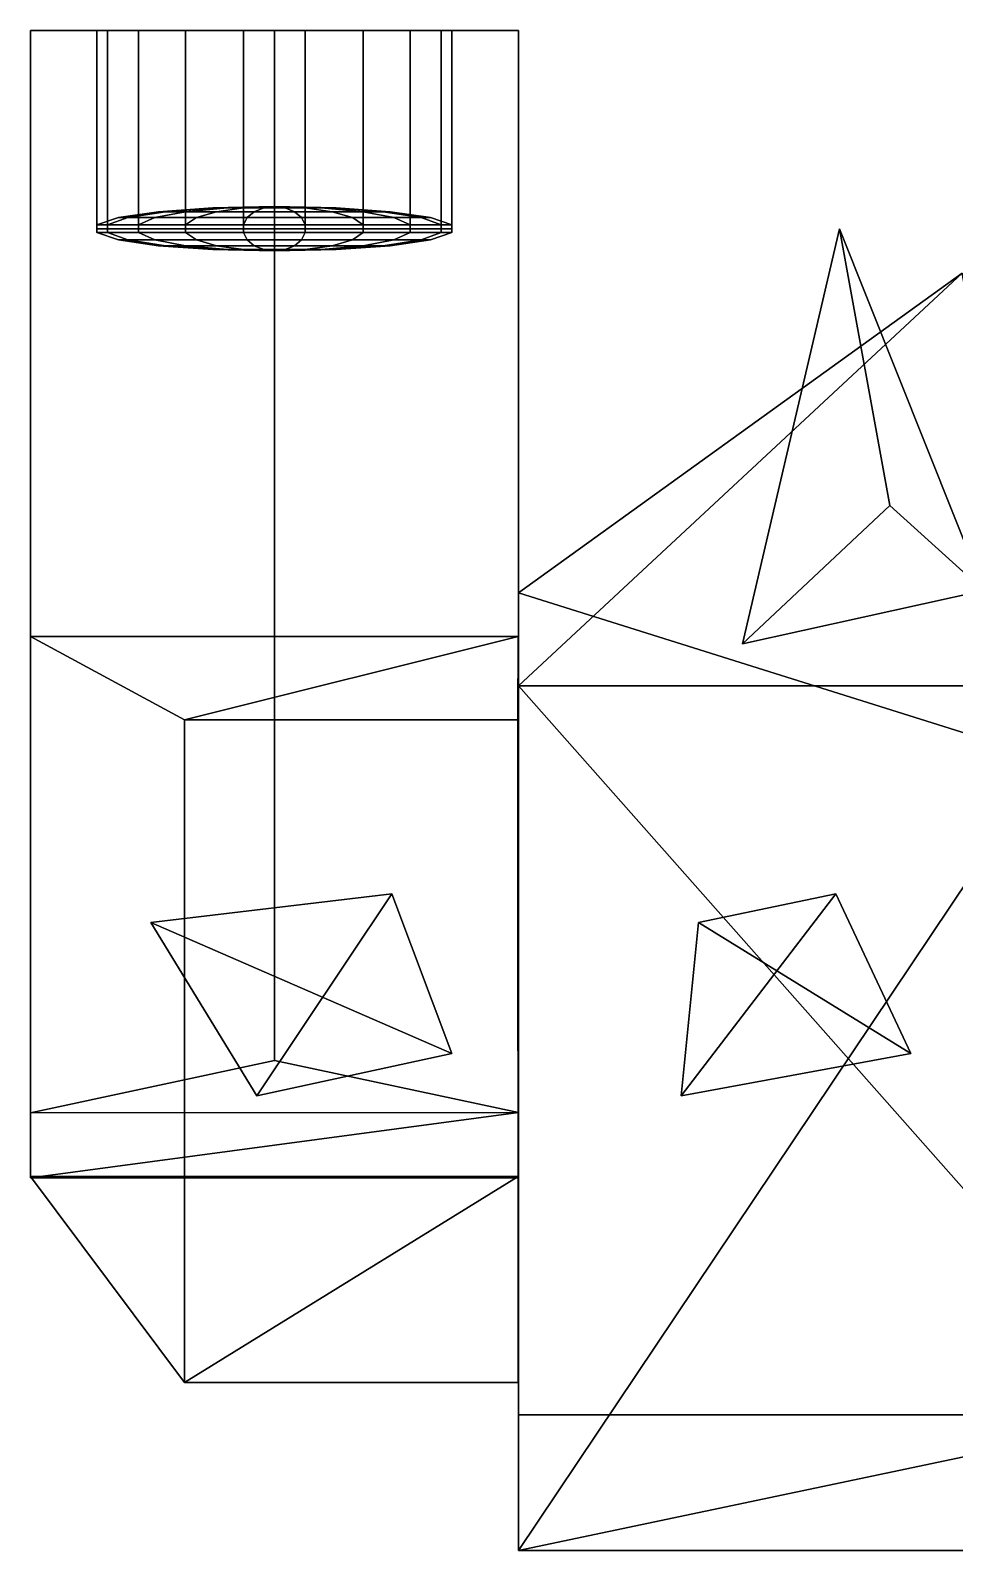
# Model space of a CAD drawing. Extents: x -18.6 to 18.6, y -8.6 to 11.9.
# Drawn here: x -18.59 to -6.1, y -8.63 to 11.91 of the extents above; entities that cross this region are included whole.
import ezdxf

# ---------------------------------------------------------------- set-up
doc = ezdxf.new("R2010")
doc.units = 0
for name, color, linetype in [('Cube3001', 15, 'CONTINUOUS'), ('Cube4', 15, 'CONTINUOUS'), ('Cylinder1001', 15, 'CONTINUOUS'), ('NoName6002', 15, 'CONTINUOUS'), ('NoName8', 15, 'CONTINUOUS'), ('NoName9', 15, 'CONTINUOUS'), ('Sphere001', 15, 'CONTINUOUS')]:
    doc.layers.add(name, color=color, linetype=linetype)

msp = doc.modelspace()

# ---------------------------------------------------------------- linework, layer by layer
at = {"layer": 'Cube3001', "color": 0}
for points in [[(-12.000249, 3.720139, -5.338679), (-18.593229, 3.720342, -5.338006), (-18.592802, -3.577028, -5.337899), (-11.999601, -3.577291, -5.339103)], [(-18.593229, 3.720342, -5.338006), (-12.000249, 3.720139, -5.338679), (-16.511475, 2.596646, 3.235602)], [(-16.511475, 2.596646, 3.235602), (-16.511242, -6.359222, 3.235739), (-18.592802, -3.577028, -5.337899), (-18.593229, 3.720342, -5.338006)], [(-12.001466, 2.596615, 7.01994), (-16.511475, 2.596646, 3.235602), (-12.000249, 3.720139, -5.338679)], [(-12.001134, -6.359218, 7.020248), (-12.001466, 2.596615, 7.01994), (-12.000249, 3.720139, -5.338679), (-11.999601, -3.577291, -5.339103)], [(-12.001134, -6.359218, 7.020248), (-16.511242, -6.359222, 3.235739), (-16.511475, 2.596646, 3.235602), (-12.001466, 2.596615, 7.01994)], [(-11.999601, -3.577291, -5.339103), (-18.592802, -3.577028, -5.337899), (-16.511242, -6.359222, 3.235739)], [(-16.511242, -6.359222, 3.235739), (-12.001134, -6.359218, 7.020248), (-11.999601, -3.577291, -5.339103)]]:
    msp.add_3dface(points, dxfattribs=at)
at = {"layer": 'Cube4', "color": 1}
for points in [[(-4.822488, 2.057354, -9.908897), (-5.998119, 8.631292, -0.119967), (-11.996239, 4.312647, -0.119967)], [(-5.998119, 8.631292, -0.119967), (-3.274973, 3.053042, 9.90889), (-11.996239, 3.053042, 7.029792)], [(-11.996239, 3.053042, 7.029792), (-11.996239, 4.312647, -0.119967), (-5.998119, 8.631292, -0.119967)]]:
    msp.add_3dface(points, dxfattribs=at)
at = {"layer": 'Cube4', "color": 0}
for points in [[(-11.996239, 3.053042, 7.029792), (-11.996239, -6.79587, 5.458285), (-11.996239, -8.631294, -1.25961), (-11.996239, 4.312647, -0.119967)], [(-11.996239, 4.312647, -0.119967), (-11.996239, -8.631294, -1.25961), (-4.822488, 2.057354, -9.908897)], [(-11.996239, -6.79587, 5.458285), (-11.996239, 3.053042, 7.029792), (-3.274973, -6.79587, 9.90889)], [(-3.274973, 3.053042, 9.90889), (-3.274973, -6.79587, 9.90889), (-11.996239, 3.053042, 7.029792)], [(-4.822488, 2.057354, -9.908897), (-11.996239, -8.631294, -1.25961), (11.996239, -8.631294, -1.25961), (4.822488, 2.057354, -9.908897)], [(3.274973, -6.79587, 9.90889), (11.996239, -8.631294, -1.25961), (-11.996239, -8.631294, -1.25961), (-3.274973, -6.79587, 9.90889)], [(-11.996239, -6.79587, 5.458285), (-3.274973, -6.79587, 9.90889), (-11.996239, -8.631294, -1.25961)]]:
    msp.add_3dface(points, dxfattribs=at)
at = {"layer": 'Cylinder1001', "color": 0}
for points in [[(-18.594202, -3.592879, -5.3383), (-18.594206, -2.713828, -8.369141), (-18.594206, 11.910823, -9.255894), (-18.594179, 11.910843, -5.338279)], [(-18.594206, 11.910823, -9.255894), (-17.549768, 11.910811, -9.05067), (-18.594179, 11.910843, -5.338279)], [(-18.594206, -2.713828, -8.369141), (-15.295505, -2.008295, -10.801717), (-15.295297, 11.910769, -11.888871), (-18.594206, 11.910823, -9.255894)], [(-17.133142, 11.910807, -9.783417), (-17.549768, 11.910811, -9.05067), (-18.594206, 11.910823, -9.255894)], [(-16.494837, 11.910801, -10.327282), (-17.133142, 11.910807, -9.783417), (-18.594206, 11.910823, -9.255894)], [(-15.295297, 11.910769, -11.888871), (-16.494837, 11.910801, -10.327282), (-18.594206, 11.910823, -9.255894)], [(-11.996258, -3.592879, -5.338282), (-18.594202, -3.592879, -5.3383), (-18.594179, 11.910843, -5.338279), (-11.996243, 11.910843, -5.338277)], [(-18.594179, 11.910843, -5.338279), (-15.711837, 11.910841, -5.818172), (-11.996243, 11.910843, -5.338277)], [(-16.494837, 11.910839, -6.107557), (-15.711837, 11.910841, -5.818172), (-18.594179, 11.910843, -5.338279)], [(-17.133142, 11.910833, -6.651422), (-16.494837, 11.910839, -6.107557), (-18.594179, 11.910843, -5.338279)], [(-17.549768, 11.910827, -7.38417), (-17.133142, 11.910833, -6.651422), (-18.594179, 11.910843, -5.338279)], [(-17.69446, 11.910819, -8.21742), (-17.549768, 11.910827, -7.38417), (-18.594179, 11.910843, -5.338279)], [(-17.549768, 11.910811, -9.05067), (-17.69446, 11.910819, -8.21742), (-18.594179, 11.910843, -5.338279)], [(-15.295297, 11.910769, -11.888871), (-15.711837, 11.910799, -10.616667), (-16.494837, 11.910801, -10.327282)], [(-15.711837, 11.910841, -5.818172), (-14.878586, 11.910841, -5.818172), (-11.996243, 11.910843, -5.338277)], [(-15.295297, 11.910769, -11.888871), (-14.878586, 11.910799, -10.616666), (-15.711837, 11.910799, -10.616667)], [(-15.295505, -2.008295, -10.801717), (-11.996276, -2.713456, -8.370402), (-11.996256, 11.910823, -9.255862), (-15.295297, 11.910769, -11.888871)], [(-15.295297, 11.910769, -11.888871), (-11.996256, 11.910823, -9.255862), (-14.095587, 11.910801, -10.327281)], [(-15.295297, 11.910769, -11.888871), (-14.095587, 11.910801, -10.327281), (-14.878586, 11.910799, -10.616666)], [(-14.095587, 11.910839, -6.107556), (-11.996243, 11.910843, -5.338277), (-14.878586, 11.910841, -5.818172)], [(-13.45728, 11.910833, -6.651421), (-11.996243, 11.910843, -5.338277), (-14.095587, 11.910839, -6.107556)], [(-14.095587, 11.910801, -10.327281), (-11.996256, 11.910823, -9.255862), (-13.45728, 11.910807, -9.783416)], [(-13.040654, 11.910829, -7.384168), (-11.996243, 11.910843, -5.338277), (-13.45728, 11.910833, -6.651421)], [(-13.45728, 11.910807, -9.783416), (-11.996256, 11.910823, -9.255862), (-13.040654, 11.910811, -9.050668)], [(-12.895962, 11.910819, -8.217418), (-11.996243, 11.910843, -5.338277), (-13.040654, 11.910829, -7.384168)], [(-13.040654, 11.910811, -9.050668), (-11.996256, 11.910823, -9.255862), (-12.895962, 11.910819, -8.217418)], [(-11.996256, 11.910823, -9.255862), (-11.996243, 11.910843, -5.338277), (-12.895962, 11.910819, -8.217418)], [(-11.996276, -2.713456, -8.370402), (-11.996258, -3.592879, -5.338282), (-11.996243, 11.910843, -5.338277), (-11.996256, 11.910823, -9.255862)], [(-17.694565, 9.231086, -8.217485), (-13.040729, 9.231082, -9.050671), (-17.549866, 9.231088, -7.384243)], [(-13.457362, 9.231078, -9.783415), (-13.040729, 9.231082, -9.050671), (-17.694565, 9.231086, -8.217485)], [(-17.54987, 9.231082, -9.050728), (-13.457362, 9.231078, -9.783415), (-17.694565, 9.231086, -8.217485)], [(-14.09567, 9.231078, -10.32728), (-13.457362, 9.231078, -9.783415), (-17.54987, 9.231082, -9.050728)], [(-17.133244, 9.231078, -9.783457), (-14.09567, 9.231078, -10.32728), (-17.54987, 9.231082, -9.050728)], [(-17.549866, 9.231088, -7.384243), (-12.896039, 9.231086, -8.217428), (-17.133242, 9.23109, -6.651498)], [(-13.040729, 9.231082, -9.050671), (-12.896039, 9.231086, -8.217428), (-17.549866, 9.231088, -7.384243)], [(-14.878675, 9.231076, -10.616673), (-14.09567, 9.231078, -10.32728), (-17.133244, 9.231078, -9.783457)], [(-16.494934, 9.231078, -10.327304), (-14.878675, 9.231076, -10.616673), (-17.133244, 9.231078, -9.783457)], [(-17.133242, 9.23109, -6.651498), (-13.040726, 9.231088, -7.38419), (-16.494925, 9.23109, -6.107633)], [(-12.896039, 9.231086, -8.217428), (-13.040726, 9.231088, -7.38419), (-17.133242, 9.23109, -6.651498)], [(-15.711934, 9.231076, -10.616689), (-14.878675, 9.231076, -10.616673), (-16.494934, 9.231078, -10.327304)], [(-16.494925, 9.23109, -6.107633), (-13.457356, 9.23109, -6.651459), (-15.711925, 9.23109, -5.818243)], [(-13.040726, 9.231088, -7.38419), (-13.457356, 9.23109, -6.651459), (-16.494925, 9.23109, -6.107633)], [(-15.711925, 9.23109, -5.818243), (-14.095664, 9.23109, -6.107603), (-14.87867, 9.23109, -5.818235)], [(-13.457356, 9.23109, -6.651459), (-14.095664, 9.23109, -6.107603), (-15.711925, 9.23109, -5.818243)], [(-15.295505, -2.008295, -10.801717), (-18.594206, -2.713828, -8.369141), (-11.996276, -2.713456, -8.370402)], [(-18.594206, -2.713828, -8.369141), (-18.594202, -3.592879, -5.3383), (-11.996276, -2.713456, -8.370402)], [(-11.996276, -2.713456, -8.370402), (-18.594202, -3.592879, -5.3383), (-11.996258, -3.592879, -5.338282)]]:
    msp.add_3dface(points, dxfattribs=at)
at = {"layer": 'Cylinder1001', "color": 1}
for points in [[(-17.549768, 11.910827, -7.38417), (-17.69446, 11.910819, -8.21742), (-17.694565, 9.231086, -8.217485), (-17.549866, 9.231088, -7.384243)], [(-17.69446, 11.910819, -8.21742), (-17.549768, 11.910811, -9.05067), (-17.54987, 9.231082, -9.050728), (-17.694565, 9.231086, -8.217485)], [(-17.549768, 11.910811, -9.05067), (-17.133142, 11.910807, -9.783417), (-17.133244, 9.231078, -9.783457), (-17.54987, 9.231082, -9.050728)], [(-17.133142, 11.910833, -6.651422), (-17.549768, 11.910827, -7.38417), (-17.549866, 9.231088, -7.384243), (-17.133242, 9.23109, -6.651498)], [(-17.133142, 11.910807, -9.783417), (-16.494837, 11.910801, -10.327282), (-16.494934, 9.231078, -10.327304), (-17.133244, 9.231078, -9.783457)], [(-16.494837, 11.910839, -6.107557), (-17.133142, 11.910833, -6.651422), (-17.133242, 9.23109, -6.651498), (-16.494925, 9.23109, -6.107633)], [(-16.494837, 11.910801, -10.327282), (-15.711837, 11.910799, -10.616667), (-15.711934, 9.231076, -10.616689), (-16.494934, 9.231078, -10.327304)], [(-15.711837, 11.910841, -5.818172), (-16.494837, 11.910839, -6.107557), (-16.494925, 9.23109, -6.107633), (-15.711925, 9.23109, -5.818243)], [(-15.711837, 11.910799, -10.616667), (-14.878586, 11.910799, -10.616666), (-14.878675, 9.231076, -10.616673), (-15.711934, 9.231076, -10.616689)], [(-14.878586, 11.910841, -5.818172), (-15.711837, 11.910841, -5.818172), (-15.711925, 9.23109, -5.818243), (-14.87867, 9.23109, -5.818235)], [(-14.878586, 11.910799, -10.616666), (-14.095587, 11.910801, -10.327281), (-14.09567, 9.231078, -10.32728), (-14.878675, 9.231076, -10.616673)], [(-14.095587, 11.910839, -6.107556), (-14.878586, 11.910841, -5.818172), (-14.87867, 9.23109, -5.818235), (-14.095664, 9.23109, -6.107603)], [(-14.095587, 11.910801, -10.327281), (-13.45728, 11.910807, -9.783416), (-13.457362, 9.231078, -9.783415), (-14.09567, 9.231078, -10.32728)], [(-13.45728, 11.910833, -6.651421), (-14.095587, 11.910839, -6.107556), (-14.095664, 9.23109, -6.107603), (-13.457356, 9.23109, -6.651459)], [(-13.45728, 11.910807, -9.783416), (-13.040654, 11.910811, -9.050668), (-13.040729, 9.231082, -9.050671), (-13.457362, 9.231078, -9.783415)], [(-13.040654, 11.910829, -7.384168), (-13.45728, 11.910833, -6.651421), (-13.457356, 9.23109, -6.651459), (-13.040726, 9.231088, -7.38419)], [(-13.040654, 11.910811, -9.050668), (-12.895962, 11.910819, -8.217418), (-12.896039, 9.231086, -8.217428), (-13.040729, 9.231082, -9.050671)], [(-12.895962, 11.910819, -8.217418), (-13.040654, 11.910829, -7.384168), (-13.040726, 9.231088, -7.38419), (-12.896039, 9.231086, -8.217428)]]:
    msp.add_3dface(points, dxfattribs=at)
at = {"layer": 'NoName6002', "color": 0}
for points in [[(-12.89733, -1.912376, 5.98245), (-13.705661, 0.242262, 5.174159), (-16.96693, -0.146084, 9.33907)], [(-16.96693, -0.146084, 9.33907), (-13.705661, 0.242262, 5.174159), (-15.531708, -2.484957, 4.004959)], [(-15.531708, -2.484957, 4.004959), (-13.705661, 0.242262, 5.174159), (-12.89733, -1.912376, 5.98245)], [(-16.96693, -0.146084, 9.33907), (-15.531708, -2.484957, 4.004959), (-12.89733, -1.912376, 5.98245)]]:
    msp.add_3dface(points, dxfattribs=at)
at = {"layer": 'NoName8', "color": 0}
for points in [[(-9.795403, -2.484945, 7.498021), (-7.702243, 0.242275, 8.063847), (-6.688225, -1.912363, 8.591583)], [(-9.559778, -0.14607, 13.016823), (-7.702243, 0.242275, 8.063847), (-9.795403, -2.484945, 7.498021)], [(-6.688225, -1.912363, 8.591583), (-7.702243, 0.242275, 8.063847), (-9.559778, -0.14607, 13.016823)], [(-9.559778, -0.14607, 13.016823), (-9.795403, -2.484945, 7.498021), (-6.688225, -1.912363, 8.591583)]]:
    msp.add_3dface(points, dxfattribs=at)
at = {"layer": 'NoName9', "color": 0}
for points in [[(-7.655114, 9.230518, 8.050714), (-6.975958, 5.48936, 4.394679), (-8.964928, 3.619942, 6.380687)], [(-7.655114, 9.230518, 8.050714), (-8.964928, 3.619942, 6.380687), (-5.703624, 4.342583, 6.424348)], [(-5.703624, 4.342583, 6.424348), (-6.975958, 5.48936, 4.394679), (-7.655114, 9.230518, 8.050714)], [(-8.964928, 3.619942, 6.380687), (-6.975958, 5.48936, 4.394679), (-5.703624, 4.342583, 6.424348)]]:
    msp.add_3dface(points, dxfattribs=at)
at = {"layer": 'Sphere001', "color": 0}
for points in [[(-17.405071, 9.381089, -8.217422), (-17.277832, 9.381089, -8.950171), (-16.766766, 9.460877, -8.761288), (-16.861206, 9.460877, -8.217422)], [(-17.277832, 9.381089, -7.484674), (-17.405071, 9.381089, -8.217422), (-16.861206, 9.460877, -8.217422), (-16.766766, 9.460877, -7.673557)], [(-17.277832, 9.381089, -8.950171), (-16.911457, 9.381089, -9.594538), (-16.494833, 9.460877, -9.239555), (-16.766766, 9.460877, -8.761288)], [(-16.911457, 9.381089, -6.840307), (-17.277832, 9.381089, -7.484674), (-16.766766, 9.460877, -7.673557), (-16.494833, 9.460877, -7.19529)], [(-16.911457, 9.381089, -9.594538), (-16.35014, 9.381089, -10.072805), (-16.078207, 9.460877, -9.594538), (-16.494833, 9.460877, -9.239555)], [(-16.35014, 9.381089, -6.36204), (-16.911457, 9.381089, -6.840307), (-16.494833, 9.460877, -7.19529), (-16.078207, 9.460877, -6.840307)], [(-16.861206, 9.460877, -8.217422), (-16.766766, 9.460877, -8.761288), (-16.078207, 9.512958, -8.506807), (-16.128458, 9.512958, -8.217422)], [(-16.766766, 9.460877, -7.673557), (-16.861206, 9.460877, -8.217422), (-16.128458, 9.512958, -8.217422), (-16.078207, 9.512958, -7.928038)], [(-16.766766, 9.460877, -8.761288), (-16.494833, 9.460877, -9.239555), (-15.933515, 9.512958, -8.761288), (-16.078207, 9.512958, -8.506807)], [(-16.494833, 9.460877, -7.19529), (-16.766766, 9.460877, -7.673557), (-16.078207, 9.512958, -7.928038), (-15.933515, 9.512958, -7.673557)], [(-16.494833, 9.460877, -9.239555), (-16.078207, 9.460877, -9.594538), (-15.711833, 9.512958, -8.950171), (-15.933515, 9.512958, -8.761288)], [(-16.078207, 9.460877, -6.840307), (-16.494833, 9.460877, -7.19529), (-15.933515, 9.512958, -7.673557), (-15.711833, 9.512958, -7.484674)], [(-16.35014, 9.381089, -10.072805), (-15.661582, 9.381089, -10.327286), (-15.567141, 9.460877, -9.783421), (-16.078207, 9.460877, -9.594538)], [(-15.661582, 9.381089, -6.107559), (-16.35014, 9.381089, -6.36204), (-16.078207, 9.460877, -6.840307), (-15.567141, 9.460877, -6.651424)], [(-16.128458, 9.512958, -8.217422), (-16.078207, 9.512958, -8.506807), (-15.295208, 9.531042, -8.217422)], [(-16.078207, 9.512958, -7.928038), (-16.128458, 9.512958, -8.217422), (-15.295208, 9.531042, -8.217422)], [(-16.078207, 9.512958, -8.506807), (-15.933515, 9.512958, -8.761288), (-15.295208, 9.531042, -8.217422)], [(-15.933515, 9.512958, -7.673557), (-16.078207, 9.512958, -7.928038), (-15.295208, 9.531042, -8.217422)], [(-16.078207, 9.460877, -9.594538), (-15.567141, 9.460877, -9.783421), (-15.4399, 9.512958, -9.050673), (-15.711833, 9.512958, -8.950171)], [(-15.567141, 9.460877, -6.651424), (-16.078207, 9.460877, -6.840307), (-15.711833, 9.512958, -7.484674), (-15.4399, 9.512958, -7.384172)], [(-15.933515, 9.512958, -8.761288), (-15.711833, 9.512958, -8.950171), (-15.295208, 9.531042, -8.217422)], [(-15.711833, 9.512958, -7.484674), (-15.933515, 9.512958, -7.673557), (-15.295208, 9.531042, -8.217422)], [(-15.711833, 9.512958, -8.950171), (-15.4399, 9.512958, -9.050673), (-15.295208, 9.531042, -8.217422)], [(-15.4399, 9.512958, -7.384172), (-15.711833, 9.512958, -7.484674), (-15.295208, 9.531042, -8.217422)], [(-15.661582, 9.381089, -10.327286), (-14.928834, 9.381089, -10.327286), (-15.023275, 9.460877, -9.783421), (-15.567141, 9.460877, -9.783421)], [(-14.928834, 9.381089, -6.107559), (-15.661582, 9.381089, -6.107559), (-15.567141, 9.460877, -6.651424), (-15.023275, 9.460877, -6.651424)], [(-15.567141, 9.460877, -9.783421), (-15.023275, 9.460877, -9.783421), (-15.150516, 9.512958, -9.050673), (-15.4399, 9.512958, -9.050673)], [(-15.023275, 9.460877, -6.651424), (-15.567141, 9.460877, -6.651424), (-15.4399, 9.512958, -7.384172), (-15.150516, 9.512958, -7.384172)], [(-15.4399, 9.512958, -9.050673), (-15.150516, 9.512958, -9.050673), (-15.295208, 9.531042, -8.217422)], [(-15.150516, 9.512958, -7.384172), (-15.4399, 9.512958, -7.384172), (-15.295208, 9.531042, -8.217422)], [(-15.150516, 9.512958, -9.050673), (-14.878583, 9.512958, -8.950171), (-15.295208, 9.531042, -8.217422)], [(-14.878583, 9.512958, -8.950171), (-14.656901, 9.512958, -8.761288), (-15.295208, 9.531042, -8.217422)], [(-14.656901, 9.512958, -8.761288), (-14.512209, 9.512958, -8.506807), (-15.295208, 9.531042, -8.217422)], [(-14.512209, 9.512958, -8.506807), (-14.461958, 9.512958, -8.217422), (-15.295208, 9.531042, -8.217422)], [(-14.461958, 9.512958, -8.217422), (-14.512209, 9.512958, -7.928038), (-15.295208, 9.531042, -8.217422)], [(-14.512209, 9.512958, -7.928038), (-14.656901, 9.512958, -7.673557), (-15.295208, 9.531042, -8.217422)], [(-14.656901, 9.512958, -7.673557), (-14.878583, 9.512958, -7.484674), (-15.295208, 9.531042, -8.217422)], [(-14.878583, 9.512958, -7.484674), (-15.150516, 9.512958, -7.384172), (-15.295208, 9.531042, -8.217422)], [(-15.023275, 9.460877, -9.783421), (-14.512209, 9.460877, -9.594538), (-14.878583, 9.512958, -8.950171), (-15.150516, 9.512958, -9.050673)], [(-14.512209, 9.460877, -6.840307), (-15.023275, 9.460877, -6.651424), (-15.150516, 9.512958, -7.384172), (-14.878583, 9.512958, -7.484674)], [(-14.928834, 9.381089, -10.327286), (-14.240275, 9.381089, -10.072805), (-14.512209, 9.460877, -9.594538), (-15.023275, 9.460877, -9.783421)], [(-14.240275, 9.381089, -6.36204), (-14.928834, 9.381089, -6.107559), (-15.023275, 9.460877, -6.651424), (-14.512209, 9.460877, -6.840307)], [(-14.512209, 9.460877, -9.594538), (-14.095584, 9.460877, -9.239555), (-14.656901, 9.512958, -8.761288), (-14.878583, 9.512958, -8.950171)], [(-14.095584, 9.460877, -7.19529), (-14.512209, 9.460877, -6.840307), (-14.878583, 9.512958, -7.484674), (-14.656901, 9.512958, -7.673557)], [(-14.095584, 9.460877, -9.239555), (-13.82365, 9.460877, -8.761288), (-14.512209, 9.512958, -8.506807), (-14.656901, 9.512958, -8.761288)], [(-13.82365, 9.460877, -7.673557), (-14.095584, 9.460877, -7.19529), (-14.656901, 9.512958, -7.673557), (-14.512209, 9.512958, -7.928038)], [(-13.82365, 9.460877, -8.761288), (-13.72921, 9.460877, -8.217422), (-14.461958, 9.512958, -8.217422), (-14.512209, 9.512958, -8.506807)], [(-13.72921, 9.460877, -8.217422), (-13.82365, 9.460877, -7.673557), (-14.512209, 9.512958, -7.928038), (-14.461958, 9.512958, -8.217422)], [(-14.240275, 9.381089, -10.072805), (-13.678958, 9.381089, -9.594538), (-14.095584, 9.460877, -9.239555), (-14.512209, 9.460877, -9.594538)], [(-13.678958, 9.381089, -6.840307), (-14.240275, 9.381089, -6.36204), (-14.512209, 9.460877, -6.840307), (-14.095584, 9.460877, -7.19529)], [(-13.678958, 9.381089, -9.594538), (-13.312584, 9.381089, -8.950171), (-13.82365, 9.460877, -8.761288), (-14.095584, 9.460877, -9.239555)], [(-13.312584, 9.381089, -7.484674), (-13.678958, 9.381089, -6.840307), (-14.095584, 9.460877, -7.19529), (-13.82365, 9.460877, -7.673557)], [(-13.312584, 9.381089, -8.950171), (-13.185344, 9.381089, -8.217422), (-13.72921, 9.460877, -8.217422), (-13.82365, 9.460877, -8.761288)], [(-13.185344, 9.381089, -8.217422), (-13.312584, 9.381089, -7.484674), (-13.82365, 9.460877, -7.673557), (-13.72921, 9.460877, -8.217422)], [(-17.694456, 9.283214, -8.217422), (-17.549765, 9.283214, -9.050673), (-17.277832, 9.381089, -8.950171), (-17.405071, 9.381089, -8.217422)], [(-17.549765, 9.283214, -7.384172), (-17.694456, 9.283214, -8.217422), (-17.405071, 9.381089, -8.217422), (-17.277832, 9.381089, -7.484674)], [(-17.694456, 9.179059, -8.217422), (-17.549765, 9.179059, -9.050673), (-17.549765, 9.283214, -9.050673), (-17.694456, 9.283214, -8.217422)], [(-17.549765, 9.179059, -7.384172), (-17.694456, 9.179059, -8.217422), (-17.694456, 9.283214, -8.217422), (-17.549765, 9.283214, -7.384172)], [(-17.549765, 9.283214, -9.050673), (-17.133139, 9.283214, -9.783421), (-16.911457, 9.381089, -9.594538), (-17.277832, 9.381089, -8.950171)], [(-17.133139, 9.283214, -6.651424), (-17.549765, 9.283214, -7.384172), (-17.277832, 9.381089, -7.484674), (-16.911457, 9.381089, -6.840307)], [(-17.549765, 9.179059, -9.050673), (-17.133139, 9.179059, -9.783421), (-17.133139, 9.283214, -9.783421), (-17.549765, 9.283214, -9.050673)], [(-17.133139, 9.179059, -6.651424), (-17.549765, 9.179059, -7.384172), (-17.549765, 9.283214, -7.384172), (-17.133139, 9.283214, -6.651424)], [(-17.133139, 9.283214, -9.783421), (-16.494833, 9.283214, -10.327286), (-16.35014, 9.381089, -10.072805), (-16.911457, 9.381089, -9.594538)], [(-16.494833, 9.283214, -6.107559), (-17.133139, 9.283214, -6.651424), (-16.911457, 9.381089, -6.840307), (-16.35014, 9.381089, -6.36204)], [(-17.133139, 9.179059, -9.783421), (-16.494833, 9.179059, -10.327286), (-16.494833, 9.283214, -10.327286), (-17.133139, 9.283214, -9.783421)], [(-16.494833, 9.179059, -6.107559), (-17.133139, 9.179059, -6.651424), (-17.133139, 9.283214, -6.651424), (-16.494833, 9.283214, -6.107559)], [(-16.494833, 9.283214, -10.327286), (-15.711833, 9.283214, -10.616671), (-15.661582, 9.381089, -10.327286), (-16.35014, 9.381089, -10.072805)], [(-15.711833, 9.283214, -5.818174), (-16.494833, 9.283214, -6.107559), (-16.35014, 9.381089, -6.36204), (-15.661582, 9.381089, -6.107559)], [(-16.494833, 9.179059, -10.327286), (-15.711833, 9.179059, -10.616671), (-15.711833, 9.283214, -10.616671), (-16.494833, 9.283214, -10.327286)], [(-15.711833, 9.179059, -5.818174), (-16.494833, 9.179059, -6.107559), (-16.494833, 9.283214, -6.107559), (-15.711833, 9.283214, -5.818174)], [(-15.711833, 9.283214, -10.616671), (-14.878583, 9.283214, -10.616671), (-14.928834, 9.381089, -10.327286), (-15.661582, 9.381089, -10.327286)], [(-14.878583, 9.283214, -5.818174), (-15.711833, 9.283214, -5.818174), (-15.661582, 9.381089, -6.107559), (-14.928834, 9.381089, -6.107559)], [(-15.711833, 9.179059, -10.616671), (-14.878583, 9.179059, -10.616671), (-14.878583, 9.283214, -10.616671), (-15.711833, 9.283214, -10.616671)], [(-14.878583, 9.179059, -5.818174), (-15.711833, 9.179059, -5.818174), (-15.711833, 9.283214, -5.818174), (-14.878583, 9.283214, -5.818174)], [(-14.878583, 9.283214, -10.616671), (-14.095584, 9.283214, -10.327286), (-14.240275, 9.381089, -10.072805), (-14.928834, 9.381089, -10.327286)], [(-14.095584, 9.283214, -6.107559), (-14.878583, 9.283214, -5.818174), (-14.928834, 9.381089, -6.107559), (-14.240275, 9.381089, -6.36204)], [(-14.878583, 9.179059, -10.616671), (-14.095584, 9.179059, -10.327286), (-14.095584, 9.283214, -10.327286), (-14.878583, 9.283214, -10.616671)], [(-14.095584, 9.179059, -6.107559), (-14.878583, 9.179059, -5.818174), (-14.878583, 9.283214, -5.818174), (-14.095584, 9.283214, -6.107559)], [(-14.095584, 9.283214, -10.327286), (-13.457276, 9.283214, -9.783421), (-13.678958, 9.381089, -9.594538), (-14.240275, 9.381089, -10.072805)], [(-13.457276, 9.283214, -6.651424), (-14.095584, 9.283214, -6.107559), (-14.240275, 9.381089, -6.36204), (-13.678958, 9.381089, -6.840307)], [(-14.095584, 9.179059, -10.327286), (-13.457276, 9.179059, -9.783421), (-13.457276, 9.283214, -9.783421), (-14.095584, 9.283214, -10.327286)], [(-13.457276, 9.179059, -6.651424), (-14.095584, 9.179059, -6.107559), (-14.095584, 9.283214, -6.107559), (-13.457276, 9.283214, -6.651424)], [(-13.457276, 9.283214, -9.783421), (-13.040651, 9.283214, -9.050673), (-13.312584, 9.381089, -8.950171), (-13.678958, 9.381089, -9.594538)], [(-13.040651, 9.283214, -7.384172), (-13.457276, 9.283214, -6.651424), (-13.678958, 9.381089, -6.840307), (-13.312584, 9.381089, -7.484674)], [(-13.457276, 9.179059, -9.783421), (-13.040651, 9.179059, -9.050673), (-13.040651, 9.283214, -9.050673), (-13.457276, 9.283214, -9.783421)], [(-13.040651, 9.179059, -7.384172), (-13.457276, 9.179059, -6.651424), (-13.457276, 9.283214, -6.651424), (-13.040651, 9.283214, -7.384172)], [(-13.040651, 9.283214, -9.050673), (-12.895959, 9.283214, -8.217422), (-13.185344, 9.381089, -8.217422), (-13.312584, 9.381089, -8.950171)], [(-12.895959, 9.283214, -8.217422), (-13.040651, 9.283214, -7.384172), (-13.312584, 9.381089, -7.484674), (-13.185344, 9.381089, -8.217422)], [(-13.040651, 9.179059, -9.050673), (-12.895959, 9.179059, -8.217422), (-12.895959, 9.283214, -8.217422), (-13.040651, 9.283214, -9.050673)], [(-12.895959, 9.179059, -8.217422), (-13.040651, 9.179059, -7.384172), (-13.040651, 9.283214, -7.384172), (-12.895959, 9.283214, -8.217422)], [(-17.405071, 9.081183, -8.217422), (-17.277832, 9.081183, -8.950171), (-17.549765, 9.179059, -9.050673), (-17.694456, 9.179059, -8.217422)], [(-17.277832, 9.081183, -7.484674), (-17.405071, 9.081183, -8.217422), (-17.694456, 9.179059, -8.217422), (-17.549765, 9.179059, -7.384172)], [(-17.277832, 9.081183, -8.950171), (-16.911457, 9.081183, -9.594538), (-17.133139, 9.179059, -9.783421), (-17.549765, 9.179059, -9.050673)], [(-16.911457, 9.081183, -6.840307), (-17.277832, 9.081183, -7.484674), (-17.549765, 9.179059, -7.384172), (-17.133139, 9.179059, -6.651424)], [(-16.861206, 9.001395, -8.217422), (-16.766766, 9.001395, -8.761288), (-17.277832, 9.081183, -8.950171), (-17.405071, 9.081183, -8.217422)], [(-16.766766, 9.001395, -7.673557), (-16.861206, 9.001395, -8.217422), (-17.405071, 9.081183, -8.217422), (-17.277832, 9.081183, -7.484674)], [(-16.766766, 9.001395, -8.761288), (-16.494833, 9.001395, -9.239555), (-16.911457, 9.081183, -9.594538), (-17.277832, 9.081183, -8.950171)], [(-16.494833, 9.001395, -7.19529), (-16.766766, 9.001395, -7.673557), (-17.277832, 9.081183, -7.484674), (-16.911457, 9.081183, -6.840307)], [(-16.911457, 9.081183, -9.594538), (-16.35014, 9.081183, -10.072805), (-16.494833, 9.179059, -10.327286), (-17.133139, 9.179059, -9.783421)], [(-16.35014, 9.081183, -6.36204), (-16.911457, 9.081183, -6.840307), (-17.133139, 9.179059, -6.651424), (-16.494833, 9.179059, -6.107559)], [(-16.494833, 9.001395, -9.239555), (-16.078207, 9.001395, -9.594538), (-16.35014, 9.081183, -10.072805), (-16.911457, 9.081183, -9.594538)], [(-16.078207, 9.001395, -6.840307), (-16.494833, 9.001395, -7.19529), (-16.911457, 9.081183, -6.840307), (-16.35014, 9.081183, -6.36204)], [(-16.35014, 9.081183, -10.072805), (-15.661582, 9.081183, -10.327286), (-15.711833, 9.179059, -10.616671), (-16.494833, 9.179059, -10.327286)], [(-15.661582, 9.081183, -6.107559), (-16.35014, 9.081183, -6.36204), (-16.494833, 9.179059, -6.107559), (-15.711833, 9.179059, -5.818174)], [(-16.078207, 9.001395, -9.594538), (-15.567141, 9.001395, -9.783421), (-15.661582, 9.081183, -10.327286), (-16.35014, 9.081183, -10.072805)], [(-15.567141, 9.001395, -6.651424), (-16.078207, 9.001395, -6.840307), (-16.35014, 9.081183, -6.36204), (-15.661582, 9.081183, -6.107559)], [(-15.661582, 9.081183, -10.327286), (-14.928834, 9.081183, -10.327286), (-14.878583, 9.179059, -10.616671), (-15.711833, 9.179059, -10.616671)], [(-14.928834, 9.081183, -6.107559), (-15.661582, 9.081183, -6.107559), (-15.711833, 9.179059, -5.818174), (-14.878583, 9.179059, -5.818174)], [(-15.567141, 9.001395, -9.783421), (-15.023275, 9.001395, -9.783421), (-14.928834, 9.081183, -10.327286), (-15.661582, 9.081183, -10.327286)], [(-15.023275, 9.001395, -6.651424), (-15.567141, 9.001395, -6.651424), (-15.661582, 9.081183, -6.107559), (-14.928834, 9.081183, -6.107559)], [(-15.023275, 9.001395, -9.783421), (-14.512209, 9.001395, -9.594538), (-14.240276, 9.081183, -10.072805), (-14.928834, 9.081183, -10.327286)], [(-14.512209, 9.001395, -6.840307), (-15.023275, 9.001395, -6.651424), (-14.928834, 9.081183, -6.107559), (-14.240276, 9.081183, -6.36204)], [(-14.928834, 9.081183, -10.327286), (-14.240276, 9.081183, -10.072805), (-14.095584, 9.179059, -10.327286), (-14.878583, 9.179059, -10.616671)], [(-14.240276, 9.081183, -6.36204), (-14.928834, 9.081183, -6.107559), (-14.878583, 9.179059, -5.818174), (-14.095584, 9.179059, -6.107559)], [(-14.512209, 9.001395, -9.594538), (-14.095583, 9.001395, -9.239555), (-13.678958, 9.081183, -9.594538), (-14.240276, 9.081183, -10.072805)], [(-14.095583, 9.001395, -7.19529), (-14.512209, 9.001395, -6.840307), (-14.240276, 9.081183, -6.36204), (-13.678958, 9.081183, -6.840307)], [(-14.240276, 9.081183, -10.072805), (-13.678958, 9.081183, -9.594538), (-13.457276, 9.179059, -9.783421), (-14.095584, 9.179059, -10.327286)], [(-13.678958, 9.081183, -6.840307), (-14.240276, 9.081183, -6.36204), (-14.095584, 9.179059, -6.107559), (-13.457276, 9.179059, -6.651424)], [(-14.095583, 9.001395, -9.239555), (-13.82365, 9.001395, -8.761288), (-13.312584, 9.081183, -8.950171), (-13.678958, 9.081183, -9.594538)], [(-13.82365, 9.001395, -7.673557), (-14.095583, 9.001395, -7.19529), (-13.678958, 9.081183, -6.840307), (-13.312584, 9.081183, -7.484674)], [(-13.82365, 9.001395, -8.761288), (-13.729209, 9.001395, -8.217422), (-13.185344, 9.081183, -8.217422), (-13.312584, 9.081183, -8.950171)], [(-13.729209, 9.001395, -8.217422), (-13.82365, 9.001395, -7.673557), (-13.312584, 9.081183, -7.484674), (-13.185344, 9.081183, -8.217422)], [(-13.678958, 9.081183, -9.594538), (-13.312584, 9.081183, -8.950171), (-13.040651, 9.179059, -9.050673), (-13.457276, 9.179059, -9.783421)], [(-13.312584, 9.081183, -7.484674), (-13.678958, 9.081183, -6.840307), (-13.457276, 9.179059, -6.651424), (-13.040651, 9.179059, -7.384172)], [(-13.312584, 9.081183, -8.950171), (-13.185344, 9.081183, -8.217422), (-12.895959, 9.179059, -8.217422), (-13.040651, 9.179059, -9.050673)], [(-13.185344, 9.081183, -8.217422), (-13.312584, 9.081183, -7.484674), (-13.040651, 9.179059, -7.384172), (-12.895959, 9.179059, -8.217422)], [(-16.128458, 8.949315, -8.217422), (-16.078207, 8.949315, -8.506807), (-16.766766, 9.001395, -8.761288), (-16.861206, 9.001395, -8.217422)], [(-16.078207, 8.949315, -7.928038), (-16.128458, 8.949315, -8.217422), (-16.861206, 9.001395, -8.217422), (-16.766766, 9.001395, -7.673557)], [(-16.078207, 8.949315, -8.506807), (-15.933515, 8.949315, -8.761288), (-16.494833, 9.001395, -9.239555), (-16.766766, 9.001395, -8.761288)], [(-15.933515, 8.949315, -7.673557), (-16.078207, 8.949315, -7.928038), (-16.766766, 9.001395, -7.673557), (-16.494833, 9.001395, -7.19529)], [(-15.933515, 8.949315, -8.761288), (-15.711833, 8.949315, -8.950171), (-16.078207, 9.001395, -9.594538), (-16.494833, 9.001395, -9.239555)], [(-15.711833, 8.949315, -7.484674), (-15.933515, 8.949315, -7.673557), (-16.494833, 9.001395, -7.19529), (-16.078207, 9.001395, -6.840307)], [(-15.295208, 8.931231, -8.217422), (-16.078207, 8.949315, -8.506807), (-16.128458, 8.949315, -8.217422)], [(-15.295208, 8.931231, -8.217422), (-16.128458, 8.949315, -8.217422), (-16.078207, 8.949315, -7.928038)], [(-15.711833, 8.949315, -8.950171), (-15.4399, 8.949315, -9.050673), (-15.567141, 9.001395, -9.783421), (-16.078207, 9.001395, -9.594538)], [(-15.4399, 8.949315, -7.384172), (-15.711833, 8.949315, -7.484674), (-16.078207, 9.001395, -6.840307), (-15.567141, 9.001395, -6.651424)], [(-15.295208, 8.931231, -8.217422), (-15.933515, 8.949315, -8.761288), (-16.078207, 8.949315, -8.506807)], [(-15.295208, 8.931231, -8.217422), (-16.078207, 8.949315, -7.928038), (-15.933515, 8.949315, -7.673557)], [(-15.295208, 8.931231, -8.217422), (-15.711833, 8.949315, -8.950171), (-15.933515, 8.949315, -8.761288)], [(-15.295208, 8.931231, -8.217422), (-15.933515, 8.949315, -7.673557), (-15.711833, 8.949315, -7.484674)], [(-15.295208, 8.931231, -8.217422), (-15.4399, 8.949315, -9.050673), (-15.711833, 8.949315, -8.950171)], [(-15.295208, 8.931231, -8.217422), (-15.711833, 8.949315, -7.484674), (-15.4399, 8.949315, -7.384172)], [(-15.4399, 8.949315, -9.050673), (-15.150516, 8.949315, -9.050673), (-15.023275, 9.001395, -9.783421), (-15.567141, 9.001395, -9.783421)], [(-15.150516, 8.949315, -7.384172), (-15.4399, 8.949315, -7.384172), (-15.567141, 9.001395, -6.651424), (-15.023275, 9.001395, -6.651424)], [(-15.295208, 8.931231, -8.217422), (-15.150516, 8.949315, -9.050673), (-15.4399, 8.949315, -9.050673)], [(-15.295208, 8.931231, -8.217422), (-15.4399, 8.949315, -7.384172), (-15.150516, 8.949315, -7.384172)], [(-15.295208, 8.931231, -8.217422), (-14.878583, 8.949315, -8.950171), (-15.150516, 8.949315, -9.050673)], [(-15.295208, 8.931231, -8.217422), (-14.656901, 8.949315, -8.761288), (-14.878583, 8.949315, -8.950171)], [(-15.295208, 8.931231, -8.217422), (-14.512209, 8.949315, -8.506807), (-14.656901, 8.949315, -8.761288)], [(-15.295208, 8.931231, -8.217422), (-14.461957, 8.949315, -8.217422), (-14.512209, 8.949315, -8.506807)], [(-15.295208, 8.931231, -8.217422), (-14.512209, 8.949315, -7.928038), (-14.461957, 8.949315, -8.217422)], [(-15.295208, 8.931231, -8.217422), (-14.656901, 8.949315, -7.673557), (-14.512209, 8.949315, -7.928038)], [(-15.295208, 8.931231, -8.217422), (-14.878583, 8.949315, -7.484674), (-14.656901, 8.949315, -7.673557)], [(-15.295208, 8.931231, -8.217422), (-15.150516, 8.949315, -7.384172), (-14.878583, 8.949315, -7.484674)], [(-15.150516, 8.949315, -9.050673), (-14.878583, 8.949315, -8.950171), (-14.512209, 9.001395, -9.594538), (-15.023275, 9.001395, -9.783421)], [(-14.878583, 8.949315, -7.484674), (-15.150516, 8.949315, -7.384172), (-15.023275, 9.001395, -6.651424), (-14.512209, 9.001395, -6.840307)], [(-14.878583, 8.949315, -8.950171), (-14.656901, 8.949315, -8.761288), (-14.095583, 9.001395, -9.239555), (-14.512209, 9.001395, -9.594538)], [(-14.656901, 8.949315, -7.673557), (-14.878583, 8.949315, -7.484674), (-14.512209, 9.001395, -6.840307), (-14.095583, 9.001395, -7.19529)], [(-14.656901, 8.949315, -8.761288), (-14.512209, 8.949315, -8.506807), (-13.82365, 9.001395, -8.761288), (-14.095583, 9.001395, -9.239555)], [(-14.512209, 8.949315, -7.928038), (-14.656901, 8.949315, -7.673557), (-14.095583, 9.001395, -7.19529), (-13.82365, 9.001395, -7.673557)], [(-14.512209, 8.949315, -8.506807), (-14.461957, 8.949315, -8.217422), (-13.729209, 9.001395, -8.217422), (-13.82365, 9.001395, -8.761288)], [(-14.461957, 8.949315, -8.217422), (-14.512209, 8.949315, -7.928038), (-13.82365, 9.001395, -7.673557), (-13.729209, 9.001395, -8.217422)]]:
    msp.add_3dface(points, dxfattribs=at)

doc.saveas('drawing.dxf')
